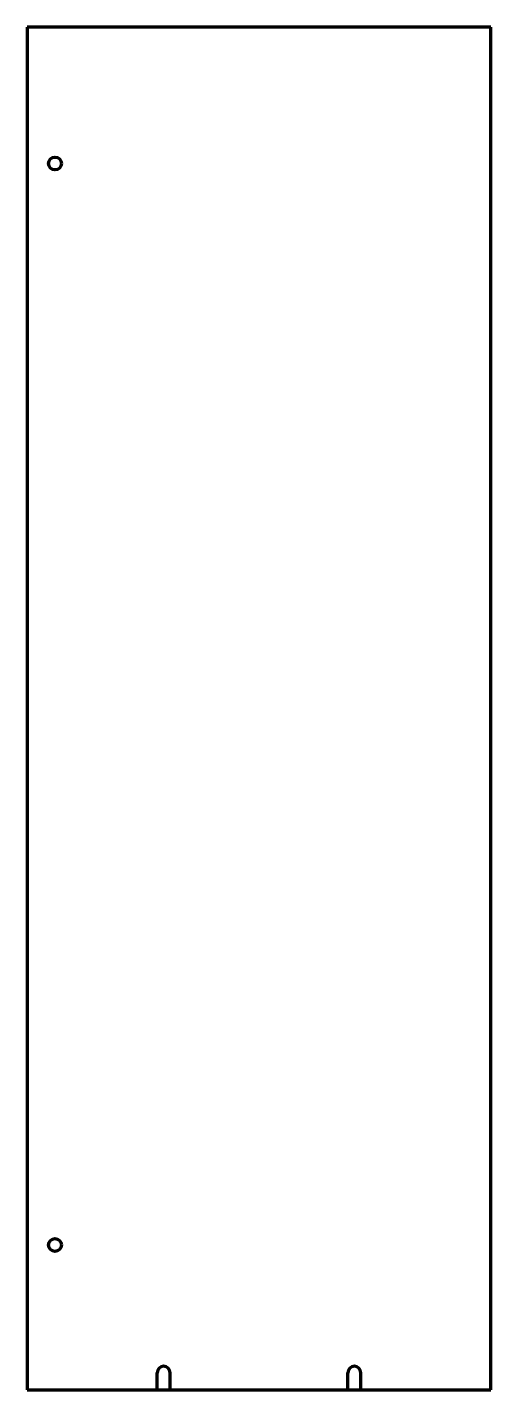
# Model space of a CAD drawing. Header units: inches. Extents: x 0 to 27.2, y 0 to 80.
import ezdxf

# ---------------------------------------------------------------- set-up
doc = ezdxf.new("R2010")
doc.units = ezdxf.units.IN
doc.header["$MEASUREMENT"] = 0
doc.layers.add('1', color=7, linetype='Continuous')

msp = doc.modelspace()

# ---------------------------------------------------------------- linework, layer by layer
at = {"color": 7, "lineweight": 90}
for p, q in [((0, 80), (0, 0)), ((27.1875, 80), (0, 80)), ((27.1875, 0), (27.1875, 80)), ((0, 0), (27.1875, 0))]:
    msp.add_line(p, q, dxfattribs=at)
at = {"layer": '1', "color": 7, "lineweight": 90}
for p, q in [((7.625, 0), (7.625, 1)), ((8.375, 0), (8.375, 1)), ((18.8125, 0), (18.8125, 1)), ((19.5625, 0), (19.5625, 1))]:
    msp.add_line(p, q, dxfattribs=at)
at = {"layer": '1', "color": 1, "lineweight": 90}
for centre in [(1.625, 72), (1.625, 8.5)]:
    msp.add_circle(centre, 0.375, dxfattribs=at)
at = {"layer": '1', "color": 7, "lineweight": 90}
for centre in [(8, 1), (19.1875, 1)]:
    msp.add_arc(centre, 0.375, 0, 180, dxfattribs=at)

doc.saveas('drawing.dxf')
